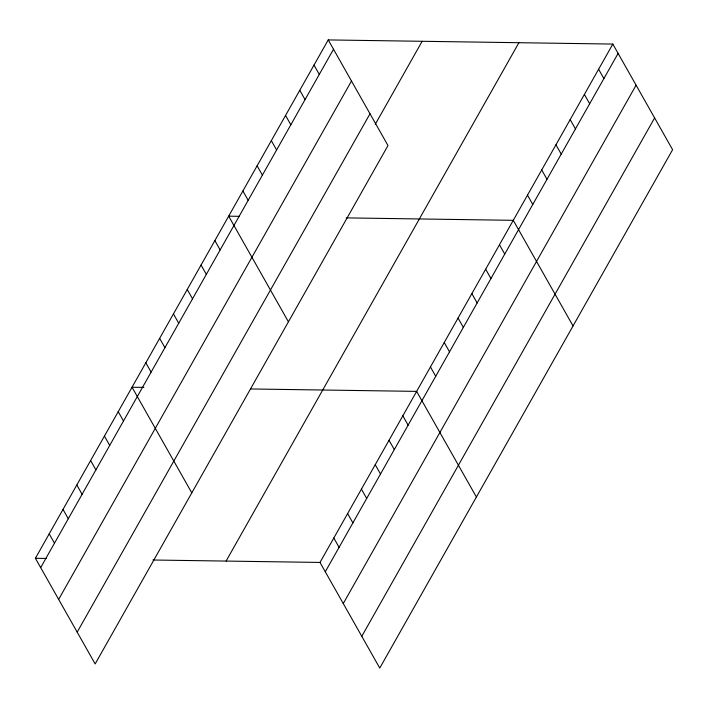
<?xml version="1.0" encoding="UTF-8"?>
<svg xmlns="http://www.w3.org/2000/svg" width="708" height="708" viewBox="0 0 708 708"><rect width="100%" height="100%" fill="white"/><g stroke="black" fill="none" stroke-linecap="round" stroke-linejoin="round"><path stroke-width="1.06" d="M328.229 39.922L387.993 145.556L95.164 663.927L35.4 558.293L328.229 39.922L612.836 44.073L672.6 149.707L379.771 668.078L320.007 562.444L612.836 44.073M40.675 567.621L333.503 49.25M58.658 599.402L351.487 81.031M77.181 632.147L370.01 113.776M375.267 124.289L422.145 41.294M226.091 561.072L518.92 42.701M325.282 571.772L618.111 53.401M343.265 603.552L636.094 85.181M361.788 636.297L654.617 117.926M239.463 216.329L228.666 216.17L288.43 321.804M346.239 217.887L513.273 220.321L573.038 325.954M143.91 387.409L132.033 387.232L191.797 492.865M250.685 388.966L416.64 391.382L476.404 497.016M35.4 558.293L46.197 558.453M152.972 560.01L320.007 562.444M598.614 69.251L603.889 78.579M584.392 94.43L589.667 103.757M570.17 119.608L575.445 128.936M555.948 144.786L561.223 154.114M541.717 169.964L547.001 179.292M527.495 195.143L532.779 204.47M499.467 244.756L504.751 254.084M485.661 269.199L490.945 278.527M471.864 293.634L477.139 302.962M458.058 318.069L463.333 327.397M314.007 65.101L319.281 74.428M444.252 342.513L449.527 351.832M299.785 90.279L305.06 99.607M430.446 366.948L435.721 376.275M285.563 115.457L290.838 124.785M271.332 140.635L276.616 149.963M402.834 415.817L408.118 425.145M257.11 165.814L262.394 175.142M389.028 440.261L394.312 449.589M242.888 190.992L248.163 200.32M375.231 464.696L380.506 474.024M361.425 489.131L366.7 498.459M214.86 240.605L220.135 249.933M347.619 513.574L352.894 522.902M201.054 265.04L206.338 274.368M333.813 538.009L339.088 547.337M187.248 289.484L192.532 298.811M173.451 313.918L178.726 323.246M159.645 338.353L164.92 347.681M145.839 362.797L151.114 372.125M118.227 411.667L123.502 420.995M104.421 436.11L109.705 445.438M90.615 460.545L95.899 469.873M76.818 484.98L82.093 494.308M63.012 509.424L68.287 518.752M49.206 533.859L54.481 543.186"/></g></svg>
